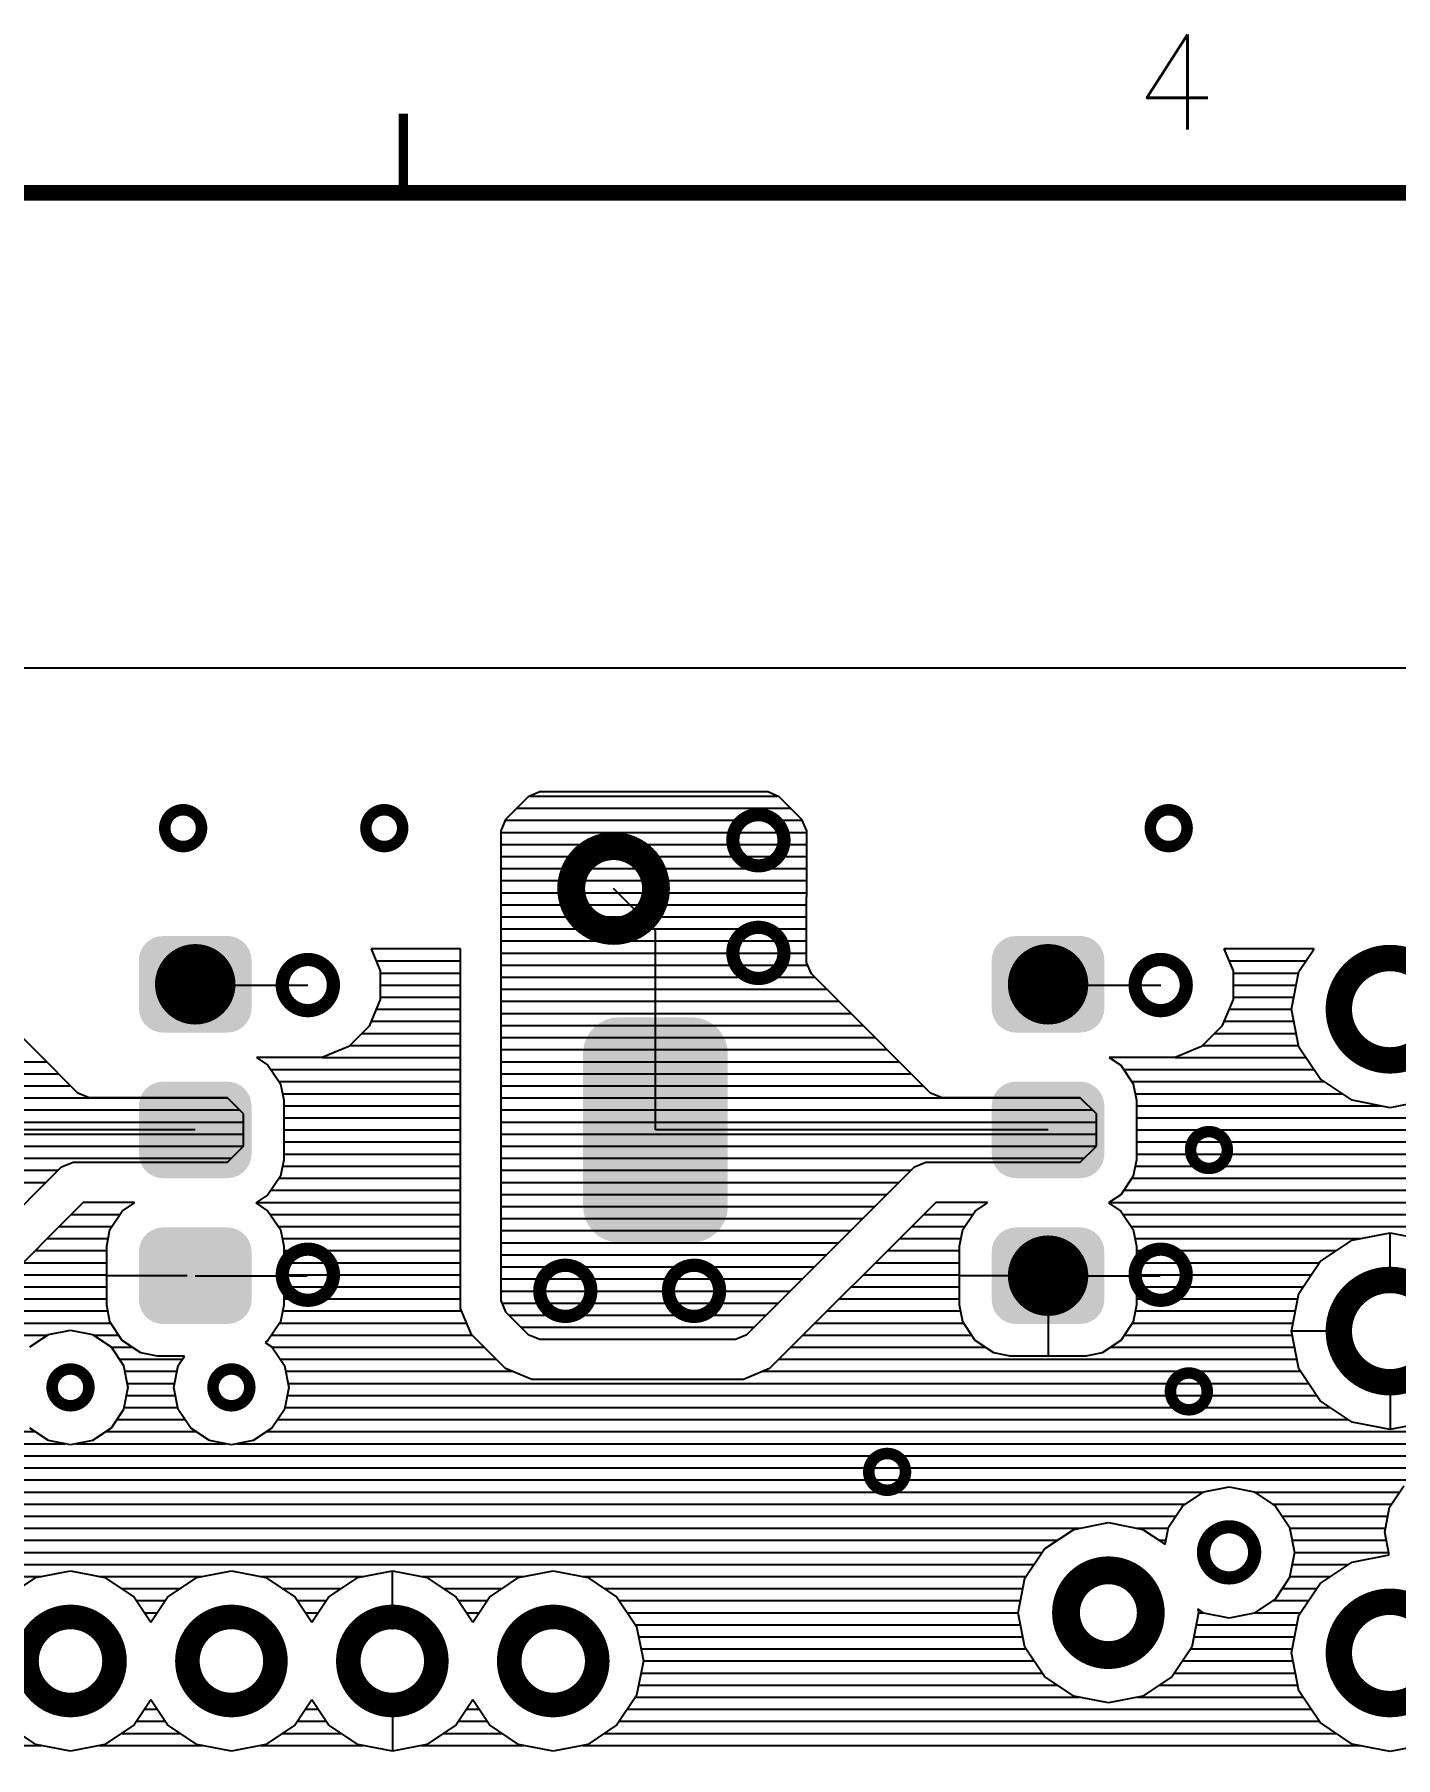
# Model space of a CAD drawing. Extents: x 295 to 953, y 10 to 290.
# Drawn here: x 626.6 to 669.6, y 235.6 to 290 of the extents above; entities that cross this region are included whole.
import ezdxf
from ezdxf.enums import TextEntityAlignment as Align

# ---------------------------------------------------------------- set-up
doc = ezdxf.new("R2010")
doc.units = 0
doc.header["$LTSCALE"] = 5
doc.header["$MEASUREMENT"] = 0
doc.layers.get('0').update_dxf_attribs({"linetype": 'CONTINUOUS', "lineweight": 25})
for name, color, linetype in [('130409_DV-DPH-A6_TOP', 5, 'CONTINUOUS'), ('문자', 4, 'CONTINUOUS'), ('테두리', 3, 'CONTINUOUS')]:
    doc.layers.add(name, color=color, linetype=linetype)
doc.styles.get("Standard").update_dxf_attribs({"font": 'simplex.shx'})

# ---------------------------------------------------------------- blocks, each defined once
blk = doc.blocks.new('C')
at = {"layer": '테두리'}
for points, const_width in [([(161.25, 287.5), (161.25, 285)], 0.3), ([(15, 285), (15, 15), (405, 15), (405, 285), (15, 285)], 0.5)]:
    blk.add_lwpolyline(points, dxfattribs=dict(at, const_width=const_width))
at = {"layer": '문자'}
blk.add_text('4', height=3, dxfattribs=at).set_placement((185.625, 288.5), align=Align.MIDDLE)

msp = doc.modelspace()

# ---------------------------------------------------------------- linework, layer by layer
for points, const_width in [([(630.697, 264.945, 1), (631.858, 264.945, 1)], 0.363), ([(637.047, 264.945, 1), (638.208, 264.945, 1)], 0.363), ([(648.631, 264.564, 1), (650.246, 264.564, 1)], 0.417), ([(661.812, 264.945, 1), (662.973, 264.945, 1)], 0.363), ([(643.528, 263.04, 1), (646.205, 263.04, 1)], 0.879), ([(648.631, 261.008, 1), (650.246, 261.008, 1)], 0.417), ([(631.024, 260.017, 1), (632.294, 260.017, 1)], 1.27), ([(657.948, 260.017, 1), (659.218, 260.017, 1)], 1.27), ([(667.762, 259.23, 1), (670.993, 259.23, 1)], 0.833), ([(634.407, 259.992, 1), (636.022, 259.992, 1)], 0.417), ([(661.331, 259.992, 1), (662.946, 259.992, 1)], 0.417), ([(631.405, 260.017, 1), (631.913, 260.017, 1)], 0.508), ([(663.082, 254.785, 1), (664.243, 254.785, 1)], 0.363), ([(634.407, 250.848, 1), (636.022, 250.848, 1)], 0.417), ([(657.948, 250.818, 1), (659.218, 250.818, 1)], 1.27), ([(661.331, 250.848, 1), (662.946, 250.848, 1)], 0.417), ([(642.535, 250.34, 1), (644.15, 250.34, 1)], 0.417), ([(646.599, 250.34, 1), (648.214, 250.34, 1)], 0.417), ([(667.762, 249.07, 1), (670.993, 249.07, 1)], 0.833), ([(627.141, 247.292, 1), (628.302, 247.292, 1)], 0.363), ([(632.221, 247.292, 1), (633.382, 247.292, 1)], 0.363), ([(662.447, 247.165, 1), (663.608, 247.165, 1)], 0.363), ([(652.922, 244.625, 1), (654.083, 244.625, 1)], 0.363), ([(663.49, 242.085, 1), (665.105, 242.085, 1)], 0.417), ([(659.149, 240.18, 1), (661.826, 240.18, 1)], 0.879), ([(626.332, 238.656, 1), (629.111, 238.656, 1)], 0.777), ([(631.412, 238.656, 1), (634.191, 238.656, 1)], 0.777), ([(636.492, 238.656, 1), (639.271, 238.656, 1)], 0.777), ([(641.572, 238.656, 1), (644.351, 238.656, 1)], 0.777), ([(667.762, 238.91, 1), (670.993, 238.91, 1)], 0.833)]:
    msp.add_lwpolyline(points, format="xyb", close=True, dxfattribs=dict(const_width=const_width))
for points in [[(629.904, 260.954), (629.945, 261.087), (633.416, 260.954), (633.368, 261.087)], [(629.945, 261.087), (629.964, 261.119), (633.368, 261.087), (633.357, 261.119)], [(629.964, 261.119), (630.034, 261.238), (633.357, 261.119), (633.279, 261.238)], [(630.034, 261.238), (630.061, 261.266), (633.279, 261.238), (633.261, 261.266)], [(630.061, 261.266), (630.156, 261.366), (633.261, 261.266), (633.157, 261.366)], [(630.156, 261.366), (630.19, 261.388), (633.157, 261.366), (633.134, 261.388)], [(630.19, 261.388), (630.303, 261.461), (633.134, 261.388), (633.008, 261.461)], [(630.303, 261.461), (630.345, 261.477), (633.008, 261.461), (632.982, 261.477)], [(630.345, 261.477), (630.468, 261.521), (632.982, 261.477), (632.838, 261.521)], [(630.468, 261.521), (630.531, 261.528), (632.838, 261.521), (632.814, 261.528)], [(630.531, 261.528), (630.643, 261.541), (632.814, 261.528), (632.675, 261.541)], [(656.828, 260.954), (656.869, 261.087), (660.34, 260.954), (660.292, 261.087)], [(656.869, 261.087), (656.888, 261.119), (660.292, 261.087), (660.281, 261.119)], [(656.888, 261.119), (656.958, 261.238), (660.281, 261.119), (660.203, 261.238)], [(656.958, 261.238), (656.985, 261.266), (660.203, 261.238), (660.185, 261.266)], [(656.985, 261.266), (657.08, 261.366), (660.185, 261.266), (660.081, 261.366)], [(657.08, 261.366), (657.114, 261.388), (660.081, 261.366), (660.058, 261.388)], [(657.114, 261.388), (657.227, 261.461), (660.058, 261.388), (659.932, 261.461)], [(657.227, 261.461), (657.269, 261.477), (659.932, 261.461), (659.906, 261.477)], [(657.269, 261.477), (657.392, 261.521), (659.906, 261.477), (659.762, 261.521)], [(657.392, 261.521), (657.455, 261.528), (659.762, 261.521), (659.738, 261.528)], [(657.455, 261.528), (657.567, 261.541), (659.738, 261.528), (659.599, 261.541)], [(629.881, 260.779), (629.893, 260.919), (633.437, 260.779), (633.42, 260.919)], [(629.881, 259.255), (629.881, 260.779), (633.437, 259.255), (633.437, 260.779)], [(629.893, 260.919), (629.904, 260.954), (633.42, 260.919), (633.416, 260.954)], [(656.805, 260.779), (656.817, 260.919), (660.361, 260.779), (660.344, 260.919)], [(656.805, 259.255), (656.805, 260.779), (660.361, 259.255), (660.361, 260.779)], [(656.817, 260.919), (656.828, 260.954), (660.344, 260.919), (660.34, 260.954)], [(629.897, 259.116), (629.881, 259.255), (633.424, 259.116), (633.437, 259.255)], [(629.901, 259.081), (629.897, 259.116), (633.413, 259.081), (633.424, 259.116)], [(629.949, 258.948), (629.901, 259.081), (633.372, 258.948), (633.413, 259.081)], [(629.96, 258.916), (629.949, 258.948), (633.353, 258.916), (633.372, 258.948)], [(630.038, 258.796), (629.96, 258.916), (633.283, 258.796), (633.353, 258.916)], [(644.623, 258.896), (644.777, 258.94), (647.738, 258.896), (647.614, 258.94)], [(644.777, 258.94), (644.83, 258.956), (647.614, 258.94), (647.516, 258.956)], [(644.83, 258.956), (645.021, 258.974), (647.516, 258.956), (647.401, 258.974)], [(645.021, 258.974), (645.044, 258.976), (647.401, 258.974), (647.33, 258.976)], [(656.821, 259.116), (656.805, 259.255), (660.348, 259.116), (660.361, 259.255)], [(656.825, 259.081), (656.821, 259.116), (660.337, 259.081), (660.348, 259.116)], [(656.873, 258.948), (656.825, 259.081), (660.296, 258.948), (660.337, 259.081)], [(656.884, 258.916), (656.873, 258.948), (660.277, 258.916), (660.296, 258.948)], [(656.962, 258.796), (656.884, 258.916), (660.207, 258.796), (660.277, 258.916)], [(630.056, 258.768), (630.038, 258.796), (633.256, 258.768), (633.283, 258.796)], [(630.16, 258.669), (630.056, 258.768), (633.161, 258.669), (633.256, 258.768)], [(630.184, 258.647), (630.16, 258.669), (633.128, 258.647), (633.161, 258.669)], [(630.309, 258.573), (630.184, 258.647), (633.014, 258.573), (633.128, 258.647)], [(630.335, 258.558), (630.309, 258.573), (632.972, 258.558), (633.014, 258.573)], [(630.479, 258.514), (630.335, 258.558), (632.849, 258.514), (632.972, 258.558)], [(630.503, 258.506), (630.479, 258.514), (632.786, 258.506), (632.849, 258.514)], [(630.643, 258.493), (630.503, 258.506), (632.675, 258.493), (632.786, 258.506)], [(644.01, 258.319), (644.085, 258.446), (648.36, 258.319), (648.295, 258.446)], [(644.085, 258.446), (644.119, 258.504), (648.295, 258.446), (648.25, 258.504)], [(644.119, 258.504), (644.218, 258.616), (648.25, 258.504), (648.163, 258.616)], [(644.218, 258.616), (644.261, 258.666), (648.163, 258.616), (648.106, 258.666)], [(644.261, 258.666), (644.38, 258.758), (648.106, 258.666), (648.002, 258.758)], [(644.38, 258.758), (644.432, 258.798), (648.002, 258.758), (647.934, 258.798)], [(644.432, 258.798), (644.568, 258.868), (647.934, 258.798), (647.816, 258.868)], [(644.568, 258.868), (644.623, 258.896), (647.816, 258.868), (647.738, 258.896)], [(656.98, 258.768), (656.962, 258.796), (660.18, 258.768), (660.207, 258.796)], [(657.084, 258.669), (656.98, 258.768), (660.085, 258.669), (660.18, 258.768)], [(657.108, 258.647), (657.084, 258.669), (660.052, 258.647), (660.085, 258.669)], [(657.233, 258.573), (657.108, 258.647), (659.938, 258.573), (660.052, 258.647)], [(657.259, 258.558), (657.233, 258.573), (659.896, 258.558), (659.938, 258.573)], [(657.403, 258.514), (657.259, 258.558), (659.773, 258.514), (659.896, 258.558)], [(657.427, 258.506), (657.403, 258.514), (659.71, 258.506), (659.773, 258.514)], [(657.567, 258.493), (657.427, 258.506), (659.599, 258.493), (659.71, 258.506)], [(643.901, 257.833), (643.904, 257.904), (648.473, 257.833), (648.467, 257.904)], [(643.901, 253.007), (643.901, 257.833), (648.473, 253.007), (648.473, 257.833)], [(643.904, 257.904), (643.926, 258.047), (648.467, 257.904), (648.453, 258.047)], [(643.926, 258.047), (643.937, 258.116), (648.453, 258.047), (648.433, 258.116)], [(643.937, 258.116), (643.986, 258.254), (648.433, 258.116), (648.393, 258.254)], [(643.986, 258.254), (644.01, 258.319), (648.393, 258.254), (648.36, 258.319)], [(630.061, 256.669), (630.156, 256.768), (633.261, 256.669), (633.157, 256.768)], [(630.156, 256.768), (630.19, 256.79), (633.157, 256.768), (633.134, 256.79)], [(630.19, 256.79), (630.303, 256.864), (633.134, 256.79), (633.008, 256.864)], [(630.303, 256.864), (630.345, 256.879), (633.008, 256.864), (632.982, 256.879)], [(630.345, 256.879), (630.468, 256.924), (632.982, 256.879), (632.838, 256.924)], [(630.468, 256.924), (630.531, 256.931), (632.838, 256.924), (632.814, 256.931)], [(630.531, 256.931), (630.643, 256.944), (632.814, 256.931), (632.675, 256.944)], [(656.985, 256.669), (657.08, 256.768), (660.185, 256.669), (660.081, 256.768)], [(657.08, 256.768), (657.114, 256.79), (660.081, 256.768), (660.058, 256.79)], [(657.114, 256.79), (657.227, 256.864), (660.058, 256.79), (659.932, 256.864)], [(657.227, 256.864), (657.269, 256.879), (659.932, 256.864), (659.906, 256.879)], [(657.269, 256.879), (657.392, 256.924), (659.906, 256.879), (659.762, 256.924)], [(657.392, 256.924), (657.455, 256.931), (659.762, 256.924), (659.738, 256.931)], [(657.455, 256.931), (657.567, 256.944), (659.738, 256.931), (659.599, 256.944)], [(629.881, 256.182), (629.893, 256.322), (633.437, 256.182), (633.42, 256.322)], [(629.893, 256.322), (629.904, 256.357), (633.42, 256.322), (633.416, 256.357)], [(629.904, 256.357), (629.945, 256.49), (633.416, 256.357), (633.368, 256.49)], [(629.945, 256.49), (629.964, 256.522), (633.368, 256.49), (633.357, 256.522)], [(629.964, 256.522), (630.034, 256.641), (633.357, 256.522), (633.279, 256.641)], [(630.034, 256.641), (630.061, 256.669), (633.279, 256.641), (633.261, 256.669)], [(656.805, 256.182), (656.817, 256.322), (660.361, 256.182), (660.344, 256.322)], [(656.817, 256.322), (656.828, 256.357), (660.344, 256.322), (660.34, 256.357)], [(656.828, 256.357), (656.869, 256.49), (660.34, 256.357), (660.292, 256.49)], [(656.869, 256.49), (656.888, 256.522), (660.292, 256.49), (660.281, 256.522)], [(656.888, 256.522), (656.958, 256.641), (660.281, 256.522), (660.203, 256.641)], [(656.958, 256.641), (656.985, 256.669), (660.203, 256.641), (660.185, 256.669)], [(629.881, 254.658), (629.881, 256.182), (633.437, 254.658), (633.437, 256.182)], [(656.805, 254.658), (656.805, 256.182), (660.361, 254.658), (660.361, 256.182)], [(629.897, 254.518), (629.881, 254.658), (633.424, 254.518), (633.437, 254.658)], [(656.821, 254.518), (656.805, 254.658), (660.348, 254.518), (660.361, 254.658)], [(629.901, 254.483), (629.897, 254.518), (633.413, 254.483), (633.424, 254.518)], [(629.949, 254.35), (629.901, 254.483), (633.372, 254.35), (633.413, 254.483)], [(629.96, 254.318), (629.949, 254.35), (633.353, 254.318), (633.372, 254.35)], [(630.038, 254.199), (629.96, 254.318), (633.283, 254.199), (633.353, 254.318)], [(630.056, 254.171), (630.038, 254.199), (633.256, 254.171), (633.283, 254.199)], [(630.16, 254.072), (630.056, 254.171), (633.161, 254.072), (633.256, 254.171)], [(630.184, 254.05), (630.16, 254.072), (633.128, 254.05), (633.161, 254.072)], [(630.309, 253.976), (630.184, 254.05), (633.014, 253.976), (633.128, 254.05)], [(656.825, 254.483), (656.821, 254.518), (660.337, 254.483), (660.348, 254.518)], [(656.873, 254.35), (656.825, 254.483), (660.296, 254.35), (660.337, 254.483)], [(656.884, 254.318), (656.873, 254.35), (660.277, 254.318), (660.296, 254.35)], [(656.962, 254.199), (656.884, 254.318), (660.207, 254.199), (660.277, 254.318)], [(656.98, 254.171), (656.962, 254.199), (660.18, 254.171), (660.207, 254.199)], [(657.084, 254.072), (656.98, 254.171), (660.085, 254.072), (660.18, 254.171)], [(657.108, 254.05), (657.084, 254.072), (660.052, 254.05), (660.085, 254.072)], [(657.233, 253.976), (657.108, 254.05), (659.938, 253.976), (660.052, 254.05)], [(630.335, 253.961), (630.309, 253.976), (632.972, 253.961), (633.014, 253.976)], [(630.479, 253.916), (630.335, 253.961), (632.849, 253.916), (632.972, 253.961)], [(630.503, 253.909), (630.479, 253.916), (632.786, 253.909), (632.849, 253.916)], [(630.643, 253.896), (630.503, 253.909), (632.675, 253.896), (632.786, 253.909)], [(657.259, 253.961), (657.233, 253.976), (659.896, 253.961), (659.938, 253.976)], [(657.403, 253.916), (657.259, 253.961), (659.773, 253.916), (659.896, 253.961)], [(657.427, 253.909), (657.403, 253.916), (659.71, 253.909), (659.773, 253.916)], [(657.567, 253.896), (657.427, 253.909), (659.599, 253.896), (659.71, 253.909)], [(643.908, 252.936), (643.901, 253.007), (648.471, 252.936), (648.473, 253.007)], [(643.922, 252.793), (643.908, 252.936), (648.449, 252.793), (648.471, 252.936)], [(643.942, 252.724), (643.922, 252.793), (648.438, 252.724), (648.449, 252.793)], [(643.982, 252.586), (643.942, 252.724), (648.388, 252.586), (648.438, 252.724)], [(644.015, 252.521), (643.982, 252.586), (648.365, 252.521), (648.388, 252.586)], [(644.08, 252.394), (644.015, 252.521), (648.29, 252.394), (648.365, 252.521)], [(644.125, 252.336), (644.08, 252.394), (648.256, 252.336), (648.29, 252.394)], [(629.904, 251.754), (629.945, 251.887), (633.416, 251.754), (633.368, 251.887)], [(629.945, 251.887), (629.964, 251.919), (633.368, 251.887), (633.357, 251.919)], [(629.964, 251.919), (630.034, 252.039), (633.357, 251.919), (633.279, 252.039)], [(630.034, 252.039), (630.061, 252.066), (633.279, 252.039), (633.261, 252.066)], [(630.061, 252.066), (630.156, 252.166), (633.261, 252.066), (633.157, 252.166)], [(630.156, 252.166), (630.19, 252.188), (633.157, 252.166), (633.134, 252.188)], [(630.19, 252.188), (630.303, 252.262), (633.134, 252.188), (633.008, 252.262)], [(630.303, 252.262), (630.345, 252.277), (633.008, 252.262), (632.982, 252.277)], [(630.345, 252.277), (630.468, 252.321), (632.982, 252.277), (632.838, 252.321)], [(630.468, 252.321), (630.531, 252.329), (632.838, 252.321), (632.814, 252.329)], [(630.531, 252.329), (630.643, 252.342), (632.814, 252.329), (632.675, 252.342)], [(644.212, 252.224), (644.125, 252.336), (648.157, 252.224), (648.256, 252.336)], [(644.268, 252.174), (644.212, 252.224), (648.113, 252.174), (648.157, 252.224)], [(644.373, 252.082), (644.268, 252.174), (647.994, 252.082), (648.113, 252.174)], [(644.44, 252.042), (644.373, 252.082), (647.943, 252.042), (647.994, 252.082)], [(644.559, 251.972), (644.44, 252.042), (647.806, 251.972), (647.943, 252.042)], [(644.637, 251.944), (644.559, 251.972), (647.751, 251.944), (647.806, 251.972)], [(644.761, 251.9), (644.637, 251.944), (647.598, 251.9), (647.751, 251.944)], [(644.859, 251.884), (644.761, 251.9), (647.545, 251.884), (647.598, 251.9)], [(644.974, 251.866), (644.859, 251.884), (647.353, 251.866), (647.545, 251.884)], [(645.044, 251.864), (644.974, 251.866), (647.33, 251.864), (647.353, 251.866)], [(656.828, 251.754), (656.869, 251.887), (660.34, 251.754), (660.292, 251.887)], [(656.869, 251.887), (656.888, 251.919), (660.292, 251.887), (660.281, 251.919)], [(656.888, 251.919), (656.958, 252.039), (660.281, 251.919), (660.203, 252.039)], [(656.958, 252.039), (656.985, 252.066), (660.203, 252.039), (660.185, 252.066)], [(656.985, 252.066), (657.08, 252.166), (660.185, 252.066), (660.081, 252.166)], [(657.08, 252.166), (657.114, 252.188), (660.081, 252.166), (660.058, 252.188)], [(657.114, 252.188), (657.227, 252.262), (660.058, 252.188), (659.932, 252.262)], [(657.227, 252.262), (657.269, 252.277), (659.932, 252.262), (659.906, 252.277)], [(657.269, 252.277), (657.392, 252.321), (659.906, 252.277), (659.762, 252.321)], [(657.392, 252.321), (657.455, 252.329), (659.762, 252.321), (659.738, 252.329)], [(657.455, 252.329), (657.567, 252.342), (659.738, 252.329), (659.599, 252.342)], [(629.881, 251.58), (629.893, 251.719), (633.437, 251.58), (633.42, 251.719)], [(629.881, 250.056), (629.881, 251.58), (633.437, 250.056), (633.437, 251.58)], [(629.893, 251.719), (629.904, 251.754), (633.42, 251.719), (633.416, 251.754)], [(656.805, 251.58), (656.817, 251.719), (660.361, 251.58), (660.344, 251.719)], [(656.805, 250.056), (656.805, 251.58), (660.361, 250.056), (660.361, 251.58)], [(656.817, 251.719), (656.828, 251.754), (660.344, 251.719), (660.34, 251.754)], [(629.897, 249.916), (629.881, 250.056), (633.424, 249.916), (633.437, 250.056)], [(629.901, 249.881), (629.897, 249.916), (633.413, 249.881), (633.424, 249.916)], [(629.949, 249.748), (629.901, 249.881), (633.372, 249.748), (633.413, 249.881)], [(629.96, 249.716), (629.949, 249.748), (633.353, 249.716), (633.372, 249.748)], [(630.038, 249.596), (629.96, 249.716), (633.283, 249.596), (633.353, 249.716)], [(656.821, 249.916), (656.805, 250.056), (660.348, 249.916), (660.361, 250.056)], [(656.825, 249.881), (656.821, 249.916), (660.337, 249.881), (660.348, 249.916)], [(656.873, 249.748), (656.825, 249.881), (660.296, 249.748), (660.337, 249.881)], [(656.884, 249.716), (656.873, 249.748), (660.277, 249.716), (660.296, 249.748)], [(656.962, 249.596), (656.884, 249.716), (660.207, 249.596), (660.277, 249.716)], [(630.056, 249.569), (630.038, 249.596), (633.256, 249.569), (633.283, 249.596)], [(630.16, 249.469), (630.056, 249.569), (633.161, 249.469), (633.256, 249.569)], [(630.184, 249.447), (630.16, 249.469), (633.128, 249.447), (633.161, 249.469)], [(630.309, 249.373), (630.184, 249.447), (633.014, 249.373), (633.128, 249.447)], [(630.335, 249.358), (630.309, 249.373), (632.972, 249.358), (633.014, 249.373)], [(630.479, 249.314), (630.335, 249.358), (632.849, 249.314), (632.972, 249.358)], [(630.503, 249.306), (630.479, 249.314), (632.786, 249.306), (632.849, 249.314)], [(630.643, 249.294), (630.503, 249.306), (632.675, 249.294), (632.786, 249.306)], [(656.98, 249.569), (656.962, 249.596), (660.18, 249.569), (660.207, 249.596)], [(657.084, 249.469), (656.98, 249.569), (660.085, 249.469), (660.18, 249.569)], [(657.108, 249.447), (657.084, 249.469), (660.052, 249.447), (660.085, 249.469)], [(657.233, 249.373), (657.108, 249.447), (659.938, 249.373), (660.052, 249.447)], [(657.259, 249.358), (657.233, 249.373), (659.896, 249.358), (659.938, 249.373)], [(657.403, 249.314), (657.259, 249.358), (659.773, 249.314), (659.896, 249.358)], [(657.427, 249.306), (657.403, 249.314), (659.71, 249.306), (659.773, 249.314)], [(657.567, 249.294), (657.427, 249.306), (659.599, 249.294), (659.71, 249.306)]]:
    msp.add_solid(points)
at = {"layer": '130409_DV-DPH-A6_TOP', "color": 7}
for p, q in [((794.473, 270), (586.477, 270)), ((794.473, 270), (586.477, 270)), ((642.535, 266.088), (642.174, 265.936)), ((647.915, 266.088), (642.535, 266.088)), ((649.733, 266.088), (647.915, 266.088)), ((650.094, 265.936), (649.733, 266.088)), ((642.174, 265.936), (641.458, 265.219)), ((641.813, 265.575), (650.455, 265.575)), ((642.23, 265.956), (650.038, 265.956)), ((650.81, 265.219), (650.094, 265.936)), ((641.458, 265.219), (641.311, 264.859)), ((641.448, 265.194), (650.82, 265.194)), ((650.963, 264.859), (650.81, 265.219)), ((641.311, 264.859), (641.305, 250.04)), ((641.305, 264.813), (650.963, 264.813)), ((641.305, 264.432), (650.963, 264.432)), ((650.957, 260.708), (650.963, 264.859)), ((641.305, 264.051), (650.963, 264.051)), ((641.305, 263.67), (650.963, 263.67)), ((641.305, 263.289), (650.963, 263.289)), ((641.305, 262.908), (650.963, 262.908)), ((646.187, 261.719), (644.867, 263.04)), ((641.305, 262.527), (650.957, 262.527)), ((641.305, 262.146), (650.957, 262.146)), ((641.305, 261.765), (650.957, 261.765)), ((646.187, 255.42), (646.187, 261.719)), ((640.035, 261.135), (637.211, 261.135)), ((637.211, 261.135), (637.501, 260.444)), ((640.035, 249.786), (640.035, 261.135)), ((641.305, 261.384), (650.957, 261.384)), ((666.98, 261.135), (664.135, 261.135)), ((664.135, 261.135), (664.425, 260.444)), ((666.502, 260.419), (666.98, 261.135)), ((637.368, 260.754), (640.035, 260.754)), ((641.305, 261.003), (650.957, 261.003)), ((641.305, 260.622), (650.993, 260.622)), ((651.11, 260.348), (650.957, 260.708)), ((664.292, 260.754), (666.726, 260.754)), ((631.659, 260.017), (631.684, 259.992)), ((637.501, 260.444), (637.501, 259.535)), ((637.501, 260.373), (640.035, 260.373)), ((641.305, 260.241), (651.217, 260.241)), ((651.979, 259.484), (651.11, 260.348)), ((658.583, 260.017), (658.608, 259.992)), ((664.425, 260.444), (664.425, 259.535)), ((664.425, 260.373), (666.497, 260.373)), ((666.269, 259.23), (666.502, 260.419)), ((627.95, 256.583), (625.055, 259.484)), ((631.684, 259.992), (635.215, 259.992)), ((637.501, 259.535), (637.15, 258.697)), ((637.501, 259.992), (640.035, 259.992)), ((637.501, 259.611), (640.035, 259.611)), ((641.305, 259.86), (651.598, 259.86)), ((641.305, 259.479), (651.979, 259.479)), ((654.874, 256.583), (651.979, 259.484)), ((658.608, 259.992), (662.139, 259.992)), ((664.425, 259.535), (664.074, 258.697)), ((664.425, 259.992), (666.421, 259.992)), ((664.425, 259.611), (666.345, 259.611)), ((637.368, 259.23), (640.035, 259.23)), ((641.305, 259.098), (652.36, 259.098)), ((664.292, 259.23), (666.269, 259.23)), ((666.502, 258.036), (666.269, 259.23)), ((637.15, 258.697), (636.505, 258.051)), ((636.921, 258.468), (640.035, 258.468)), ((637.211, 258.849), (640.035, 258.849)), ((641.305, 258.717), (652.741, 258.717)), ((664.074, 258.697), (663.429, 258.051)), ((663.845, 258.468), (666.421, 258.468)), ((664.135, 258.849), (666.345, 258.849)), ((636.505, 258.051), (635.667, 257.706)), ((636.54, 258.087), (640.035, 258.087)), ((641.305, 258.336), (653.122, 258.336)), ((641.305, 257.955), (653.503, 257.955)), ((663.429, 258.051), (662.591, 257.706)), ((663.464, 258.087), (666.497, 258.087)), ((667.178, 257.03), (666.502, 258.036)), ((614.381, 257.574), (626.96, 257.574)), ((635.667, 257.706), (633.589, 257.706)), ((633.589, 257.706), (633.955, 257.462)), ((633.955, 257.462), (634.346, 256.873)), ((634.046, 257.325), (640.035, 257.325)), ((635.667, 257.706), (640.035, 257.706)), ((641.305, 257.574), (653.884, 257.574)), ((662.591, 257.706), (660.513, 257.706)), ((660.513, 257.706), (660.879, 257.462)), ((660.879, 257.462), (661.27, 256.873)), ((660.97, 257.325), (666.98, 257.325)), ((662.591, 257.706), (666.726, 257.706)), ((614.381, 257.193), (627.341, 257.193)), ((614.381, 256.812), (627.722, 256.812)), ((634.3, 256.944), (640.035, 256.944)), ((634.346, 256.873), (634.453, 256.355)), ((641.305, 257.193), (654.265, 257.193)), ((641.305, 256.812), (654.646, 256.812)), ((661.224, 256.944), (667.31, 256.944)), ((661.27, 256.873), (661.377, 256.355)), ((668.184, 256.355), (667.178, 257.03)), ((614.381, 256.431), (632.675, 256.431)), ((628.311, 256.436), (627.95, 256.583)), ((632.675, 256.436), (628.311, 256.436)), ((633.183, 255.928), (632.675, 256.436)), ((634.407, 256.563), (640.035, 256.563)), ((634.453, 256.355), (634.453, 254.48)), ((641.305, 256.431), (659.599, 256.431)), ((655.235, 256.436), (654.874, 256.583)), ((659.599, 256.436), (655.235, 256.436)), ((660.107, 255.928), (659.599, 256.436)), ((661.331, 256.563), (667.879, 256.563)), ((661.377, 256.355), (661.377, 254.48)), ((669.378, 256.121), (668.184, 256.355)), ((670.566, 256.355), (669.378, 256.121)), ((614.381, 256.05), (633.056, 256.05)), ((614.381, 255.669), (633.183, 255.669)), ((633.183, 254.912), (633.183, 255.928)), ((634.453, 256.182), (640.035, 256.182)), ((634.453, 255.801), (640.035, 255.801)), ((641.305, 256.05), (659.98, 256.05)), ((641.305, 255.669), (660.107, 255.669)), ((660.107, 254.912), (660.107, 255.928)), ((661.377, 256.182), (669.073, 256.182)), ((661.377, 255.801), (698.44, 255.801)), ((614.381, 255.288), (633.183, 255.288)), ((631.659, 255.42), (619.263, 255.42)), ((634.453, 255.42), (640.035, 255.42)), ((641.305, 255.288), (660.107, 255.288)), ((658.583, 255.42), (646.187, 255.42)), ((661.377, 255.42), (698.059, 255.42)), ((614.381, 254.907), (633.177, 254.907)), ((632.675, 254.404), (633.183, 254.912)), ((634.453, 255.039), (640.035, 255.039)), ((634.453, 254.658), (640.035, 254.658)), ((641.305, 254.907), (660.101, 254.907)), ((659.599, 254.404), (660.107, 254.912)), ((661.377, 255.039), (697.678, 255.039)), ((661.377, 254.658), (697.297, 254.658)), ((614.381, 254.526), (632.796, 254.526)), ((614.381, 254.145), (627.335, 254.145)), ((622.154, 248.963), (627.442, 254.252)), ((627.442, 254.252), (627.803, 254.404)), ((627.803, 254.404), (629.627, 254.404)), ((629.627, 254.404), (632.675, 254.404)), ((634.453, 254.48), (634.346, 253.962)), ((634.407, 254.277), (640.035, 254.277)), ((641.305, 254.526), (659.72, 254.526)), ((641.305, 254.145), (654.259, 254.145)), ((649.078, 248.963), (654.366, 254.252)), ((654.366, 254.252), (654.727, 254.404)), ((654.727, 254.404), (656.551, 254.404)), ((656.551, 254.404), (659.599, 254.404)), ((661.377, 254.48), (661.27, 253.962)), ((661.331, 254.277), (696.916, 254.277)), ((614.381, 253.764), (626.954, 253.764)), ((634.346, 253.962), (633.955, 253.373)), ((634.046, 253.515), (640.035, 253.515)), ((634.3, 253.896), (640.035, 253.896)), ((641.305, 253.764), (653.878, 253.764)), ((661.27, 253.962), (660.879, 253.373)), ((660.97, 253.515), (696.154, 253.515)), ((661.224, 253.896), (696.535, 253.896)), ((628.118, 253.134), (623.703, 248.714)), ((629.723, 253.134), (628.118, 253.134)), ((629.357, 252.86), (629.743, 253.119)), ((629.743, 253.119), (629.723, 253.134)), ((633.955, 253.373), (633.569, 253.119)), ((633.569, 253.119), (633.955, 252.86)), ((633.589, 253.134), (640.035, 253.134)), ((641.305, 253.383), (653.497, 253.383)), ((641.305, 253.002), (653.116, 253.002)), ((655.042, 253.134), (649.794, 247.886)), ((656.647, 253.134), (655.042, 253.134)), ((656.281, 252.86), (656.667, 253.119)), ((656.667, 253.119), (656.647, 253.134)), ((660.879, 253.373), (660.493, 253.119)), ((660.493, 253.119), (660.879, 252.86)), ((660.513, 253.134), (695.783, 253.134)), ((627.737, 252.753), (629.286, 252.753)), ((628.966, 252.275), (629.357, 252.86)), ((633.955, 252.86), (634.346, 252.275)), ((634.026, 252.753), (640.035, 252.753)), ((641.305, 252.621), (652.735, 252.621)), ((654.661, 252.753), (656.21, 252.753)), ((655.89, 252.275), (656.281, 252.86)), ((660.879, 252.86), (661.27, 252.275)), ((660.95, 252.753), (695.626, 252.753)), ((626.975, 251.991), (628.91, 251.991)), ((627.356, 252.372), (629.027, 252.372)), ((628.865, 251.752), (628.966, 252.275)), ((634.285, 252.372), (640.035, 252.372)), ((634.346, 252.275), (634.453, 251.752)), ((634.402, 251.991), (640.035, 251.991)), ((641.305, 252.24), (652.354, 252.24)), ((641.305, 251.859), (651.973, 251.859)), ((653.899, 251.991), (655.834, 251.991)), ((654.28, 252.372), (655.951, 252.372)), ((655.789, 251.752), (655.89, 252.275)), ((661.209, 252.372), (695.468, 252.372)), ((661.27, 252.275), (661.377, 251.752)), ((661.326, 251.991), (668.438, 251.991)), ((667.178, 251.265), (668.184, 251.94)), ((668.184, 251.94), (669.378, 252.174)), ((669.378, 250.269), (669.378, 252.174)), ((669.378, 252.174), (670.566, 251.94)), ((626.594, 251.61), (628.865, 251.61)), ((628.865, 249.883), (628.865, 251.752)), ((634.453, 251.752), (634.453, 249.883)), ((634.453, 251.61), (640.035, 251.61)), ((641.305, 251.478), (651.592, 251.478)), ((653.518, 251.61), (655.789, 251.61)), ((655.789, 249.883), (655.789, 251.752)), ((661.377, 251.752), (661.377, 249.883)), ((661.377, 251.61), (667.691, 251.61)), ((625.832, 250.848), (628.865, 250.848)), ((626.213, 251.229), (628.865, 251.229)), ((631.405, 250.818), (628.865, 250.818)), ((631.659, 250.818), (635.184, 250.818)), ((631.913, 250.818), (634.453, 250.818)), ((634.453, 251.229), (640.035, 251.229)), ((634.453, 250.848), (640.035, 250.848)), ((635.184, 250.818), (635.215, 250.848)), ((641.305, 251.097), (651.211, 251.097)), ((652.756, 250.848), (655.789, 250.848)), ((653.137, 251.229), (655.789, 251.229)), ((658.329, 250.818), (655.789, 250.818)), ((658.583, 250.818), (662.108, 250.818)), ((658.837, 250.818), (661.377, 250.818)), ((661.377, 251.229), (667.153, 251.229)), ((661.377, 250.848), (666.899, 250.848)), ((662.108, 250.818), (662.139, 250.848)), ((666.502, 250.259), (667.178, 251.265)), ((625.451, 250.467), (628.865, 250.467)), ((634.453, 250.467), (640.035, 250.467)), ((641.305, 250.716), (650.83, 250.716)), ((641.305, 250.335), (650.449, 250.335)), ((652.375, 250.467), (655.789, 250.467)), ((658.583, 250.564), (658.583, 248.278)), ((661.377, 250.467), (666.645, 250.467)), ((666.269, 249.07), (666.502, 250.259)), ((624.689, 249.705), (628.895, 249.705)), ((625.07, 250.086), (628.865, 250.086)), ((628.966, 249.36), (628.865, 249.883)), ((634.453, 249.883), (634.346, 249.36)), ((634.417, 249.705), (640.071, 249.705)), ((634.453, 250.086), (640.035, 250.086)), ((640.381, 248.963), (640.035, 249.786)), ((641.305, 250.04), (641.458, 249.68)), ((641.341, 249.954), (650.068, 249.954)), ((641.458, 249.68), (642.174, 248.963)), ((651.613, 249.705), (655.819, 249.705)), ((651.994, 250.086), (655.789, 250.086)), ((655.89, 249.36), (655.789, 249.883)), ((661.377, 249.883), (661.27, 249.36)), ((661.341, 249.705), (666.396, 249.705)), ((661.377, 250.086), (666.472, 250.086)), ((624.308, 249.324), (628.992, 249.324)), ((629.357, 248.775), (628.966, 249.36)), ((634.346, 249.36), (633.955, 248.775)), ((634.32, 249.324), (640.229, 249.324)), ((641.565, 249.573), (649.687, 249.573)), ((641.946, 249.192), (649.306, 249.192)), ((651.232, 249.324), (655.916, 249.324)), ((656.281, 248.775), (655.89, 249.36)), ((661.27, 249.36), (660.879, 248.775)), ((661.244, 249.324), (666.319, 249.324)), ((623.927, 248.943), (626.99, 248.943)), ((626.436, 248.572), (627.026, 248.963)), ((627.026, 248.963), (627.722, 249.1)), ((627.722, 249.1), (628.412, 248.963)), ((628.412, 248.963), (629.002, 248.572)), ((628.448, 248.943), (629.246, 248.943)), ((629.002, 248.572), (629.393, 247.983)), ((629.947, 248.379), (629.357, 248.775)), ((633.955, 248.775), (633.868, 248.714)), ((633.868, 248.714), (634.082, 248.572)), ((634.066, 248.943), (640.401, 248.943)), ((634.082, 248.572), (634.473, 247.983)), ((641.458, 247.886), (640.381, 248.963)), ((642.174, 248.963), (642.535, 248.816)), ((642.535, 248.816), (648.717, 248.811)), ((648.717, 248.811), (649.078, 248.963)), ((650.851, 248.943), (656.17, 248.943)), ((656.871, 248.379), (656.281, 248.775)), ((660.879, 248.775), (660.289, 248.379)), ((660.99, 248.943), (666.294, 248.943)), ((668.174, 249.07), (666.269, 249.07)), ((666.502, 247.876), (666.269, 249.07)), ((629.007, 248.562), (629.677, 248.562)), ((629.266, 248.181), (631.252, 248.181)), ((630.465, 248.278), (629.947, 248.379)), ((631.323, 248.278), (630.465, 248.278)), ((631.125, 247.983), (631.323, 248.278)), ((634.087, 248.562), (640.782, 248.562)), ((634.346, 248.181), (641.163, 248.181)), ((650.089, 248.181), (666.446, 248.181)), ((650.47, 248.562), (656.601, 248.562)), ((657.389, 248.278), (656.871, 248.379)), ((659.771, 248.278), (657.389, 248.278)), ((660.289, 248.379), (659.771, 248.278)), ((660.559, 248.562), (666.37, 248.562)), ((629.393, 247.983), (629.53, 247.292)), ((629.428, 247.8), (631.09, 247.8)), ((630.988, 247.292), (631.125, 247.983)), ((634.473, 247.983), (634.61, 247.292)), ((634.508, 247.8), (641.666, 247.8)), ((642.281, 247.546), (641.458, 247.886)), ((648.971, 247.541), (642.281, 247.546)), ((649.794, 247.886), (648.971, 247.541)), ((649.586, 247.8), (666.558, 247.8)), ((667.178, 246.87), (666.502, 247.876)), ((669.378, 247.866), (669.378, 245.961)), ((629.53, 247.292), (629.393, 246.596)), ((629.479, 247.038), (631.039, 247.038)), ((629.505, 247.419), (631.013, 247.419)), ((631.125, 246.596), (630.988, 247.292)), ((634.61, 247.292), (634.473, 246.596)), ((634.559, 247.038), (667.066, 247.038)), ((634.585, 247.419), (666.812, 247.419)), ((629.393, 246.596), (629.002, 246.007)), ((629.403, 246.657), (631.115, 246.657)), ((631.516, 246.007), (631.125, 246.596)), ((634.473, 246.596), (634.082, 246.007)), ((634.483, 246.657), (667.498, 246.657)), ((668.184, 246.195), (667.178, 246.87)), ((623.749, 245.895), (626.609, 245.895)), ((627.026, 245.616), (626.436, 246.007)), ((629.002, 246.007), (628.412, 245.616)), ((628.829, 245.895), (631.689, 245.895)), ((629.18, 246.276), (631.339, 246.276)), ((632.106, 245.616), (631.516, 246.007)), ((634.082, 246.007), (633.492, 245.616)), ((633.909, 245.895), (695.407, 245.895)), ((634.26, 246.276), (668.072, 246.276)), ((669.378, 245.961), (668.184, 246.195)), ((670.566, 246.195), (669.378, 245.961)), ((622.814, 245.514), (627.544, 245.514)), ((627.722, 245.478), (627.026, 245.616)), ((628.412, 245.616), (627.722, 245.478)), ((627.894, 245.514), (632.624, 245.514)), ((632.802, 245.478), (632.106, 245.616)), ((633.492, 245.616), (632.802, 245.478)), ((632.974, 245.514), (695.407, 245.514)), ((608.306, 245.133), (695.407, 245.133)), ((608.687, 244.752), (671.079, 244.752)), ((609.068, 244.371), (670.094, 244.371)), ((609.449, 243.99), (663.49, 243.99)), ((662.829, 243.548), (663.5, 243.995)), ((663.5, 243.995), (664.298, 244.153)), ((664.298, 244.153), (665.09, 243.995)), ((665.09, 243.995), (665.761, 243.548)), ((665.1, 243.99), (669.682, 243.99)), ((669.367, 243.512), (669.814, 244.183)), ((609.83, 243.609), (662.921, 243.609)), ((610.089, 243.228), (662.616, 243.228)), ((662.382, 242.877), (662.829, 243.548)), ((665.669, 243.609), (669.428, 243.609)), ((665.761, 243.548), (666.208, 242.877)), ((665.974, 243.228), (669.312, 243.228)), ((669.21, 242.72), (669.367, 243.512)), ((610.196, 242.847), (659.573, 242.847)), ((658.471, 242.192), (659.395, 242.811)), ((659.395, 242.811), (660.488, 243.025)), ((660.488, 243.025), (661.575, 242.811)), ((661.397, 242.847), (662.377, 242.847)), ((661.575, 242.811), (662.276, 242.344)), ((662.276, 242.344), (662.382, 242.877)), ((666.208, 242.877), (666.365, 242.085)), ((666.213, 242.847), (669.235, 242.847)), ((669.347, 242.009), (669.21, 242.72)), ((610.196, 242.466), (658.877, 242.466)), ((610.196, 242.085), (658.4, 242.085)), ((657.851, 241.267), (658.471, 242.192)), ((662.093, 242.466), (662.301, 242.466)), ((666.365, 242.085), (666.208, 241.287)), ((666.289, 242.466), (669.261, 242.466)), ((666.365, 242.085), (669.337, 242.085)), ((610.196, 241.704), (658.141, 241.704)), ((626.629, 241.287), (627.722, 241.501)), ((627.722, 241.501), (628.809, 241.287)), ((631.709, 241.287), (632.802, 241.501)), ((632.802, 241.501), (633.889, 241.287)), ((636.789, 241.287), (637.882, 241.501)), ((637.882, 239.652), (637.882, 241.501)), ((637.882, 241.501), (638.969, 241.287)), ((641.869, 241.287), (642.962, 241.501)), ((642.962, 241.501), (644.049, 241.287)), ((666.289, 241.704), (668.072, 241.704)), ((667.178, 241.105), (668.184, 241.78)), ((668.184, 241.78), (669.347, 242.009)), ((623.551, 241.323), (626.807, 241.323)), ((625.705, 240.668), (626.629, 241.287)), ((628.631, 241.323), (631.887, 241.323)), ((628.809, 241.287), (629.733, 240.668)), ((630.785, 240.668), (631.709, 241.287)), ((633.711, 241.323), (636.967, 241.323)), ((633.889, 241.287), (634.813, 240.668)), ((635.865, 240.668), (636.789, 241.287)), ((638.791, 241.323), (642.047, 241.323)), ((638.969, 241.287), (639.893, 240.668)), ((640.945, 240.668), (641.869, 241.287)), ((643.871, 241.323), (657.887, 241.323)), ((644.049, 241.287), (644.973, 240.668)), ((657.638, 240.18), (657.851, 241.267)), ((666.208, 241.287), (665.761, 240.617)), ((666.213, 241.323), (667.498, 241.323)), ((666.502, 240.099), (667.178, 241.105)), ((629.327, 240.942), (631.191, 240.942)), ((629.733, 240.668), (630.262, 239.88)), ((629.804, 240.561), (630.714, 240.561)), ((630.262, 239.88), (630.785, 240.668)), ((634.407, 240.942), (636.271, 240.942)), ((634.813, 240.668), (635.342, 239.88)), ((634.884, 240.561), (635.794, 240.561)), ((635.342, 239.88), (635.865, 240.668)), ((639.487, 240.942), (641.351, 240.942)), ((639.893, 240.668), (640.422, 239.88)), ((639.964, 240.561), (640.874, 240.561)), ((640.422, 239.88), (640.945, 240.668)), ((644.567, 240.942), (657.79, 240.942)), ((644.973, 240.668), (645.593, 239.743)), ((645.044, 240.561), (657.714, 240.561)), ((665.761, 240.617), (665.09, 240.17)), ((665.669, 240.561), (666.812, 240.561)), ((665.974, 240.942), (667.066, 240.942)), ((630.063, 240.18), (630.455, 240.18)), ((635.143, 240.18), (635.535, 240.18)), ((640.223, 240.18), (640.615, 240.18)), ((645.303, 240.18), (657.638, 240.18)), ((657.851, 239.088), (657.638, 240.18)), ((663.332, 240.18), (663.119, 239.088)), ((663.5, 240.17), (663.312, 240.297)), ((663.312, 240.297), (663.332, 240.18)), ((663.332, 240.18), (663.49, 240.18)), ((664.298, 240.012), (663.5, 240.17)), ((665.09, 240.17), (664.298, 240.012)), ((665.1, 240.18), (666.558, 240.18)), ((666.269, 238.91), (666.502, 240.099)), ((645.557, 239.799), (657.714, 239.799)), ((645.593, 239.743), (645.806, 238.656)), ((645.654, 239.418), (657.79, 239.418)), ((663.18, 239.418), (666.37, 239.418)), ((663.256, 239.799), (666.446, 239.799)), ((645.73, 239.037), (657.887, 239.037)), ((658.471, 238.163), (657.851, 239.088)), ((663.119, 239.088), (662.499, 238.163)), ((663.083, 239.037), (666.294, 239.037)), ((666.502, 237.716), (666.269, 238.91)), ((645.806, 238.656), (645.593, 237.564)), ((645.73, 238.275), (658.4, 238.275)), ((645.806, 238.656), (658.141, 238.656)), ((662.57, 238.275), (666.396, 238.275)), ((662.829, 238.656), (666.319, 238.656)), ((645.654, 237.894), (658.877, 237.894)), ((659.395, 237.543), (658.471, 238.163)), ((662.499, 238.163), (661.575, 237.543)), ((662.093, 237.894), (666.472, 237.894)), ((667.178, 236.71), (666.502, 237.716)), ((630.262, 237.427), (629.733, 236.639)), ((630.785, 236.639), (630.262, 237.427)), ((635.342, 237.427), (634.813, 236.639)), ((635.865, 236.639), (635.342, 237.427)), ((637.882, 237.655), (637.882, 235.806)), ((640.422, 237.427), (639.893, 236.639)), ((640.945, 236.639), (640.422, 237.427)), ((645.593, 237.564), (644.973, 236.639)), ((645.557, 237.513), (659.573, 237.513)), ((660.488, 237.33), (659.395, 237.543)), ((661.575, 237.543), (660.488, 237.33)), ((661.397, 237.513), (666.645, 237.513)), ((626.629, 236.019), (625.705, 236.639)), ((629.733, 236.639), (628.809, 236.019)), ((629.804, 236.751), (630.714, 236.751)), ((630.063, 237.132), (630.455, 237.132)), ((631.709, 236.019), (630.785, 236.639)), ((634.813, 236.639), (633.889, 236.019)), ((634.884, 236.751), (635.794, 236.751)), ((635.143, 237.132), (635.535, 237.132)), ((636.789, 236.019), (635.865, 236.639)), ((639.893, 236.639), (638.969, 236.019)), ((639.964, 236.751), (640.874, 236.751)), ((640.223, 237.132), (640.615, 237.132)), ((641.869, 236.019), (640.945, 236.639)), ((644.973, 236.639), (644.049, 236.019)), ((645.044, 236.751), (667.153, 236.751)), ((645.303, 237.132), (666.899, 237.132)), ((668.184, 236.035), (667.178, 236.71)), ((629.327, 236.37), (631.191, 236.37)), ((634.407, 236.37), (636.271, 236.37)), ((639.487, 236.37), (641.351, 236.37)), ((644.567, 236.37), (667.691, 236.37)), ((623.912, 235.989), (626.807, 235.989)), ((627.722, 235.806), (626.629, 236.019)), ((628.809, 236.019), (627.722, 235.806)), ((628.631, 235.989), (631.887, 235.989)), ((632.802, 235.806), (631.709, 236.019)), ((633.889, 236.019), (632.802, 235.806)), ((633.711, 235.989), (636.967, 235.989)), ((637.882, 235.806), (636.789, 236.019)), ((638.969, 236.019), (637.882, 235.806)), ((638.791, 235.989), (642.047, 235.989)), ((642.962, 235.806), (641.869, 236.019)), ((644.049, 236.019), (642.962, 235.806)), ((643.871, 235.989), (668.438, 235.989)), ((669.378, 235.801), (668.184, 236.035)), ((670.465, 236.014), (669.378, 235.801))]:
    msp.add_line(p, q, dxfattribs=at)

# ---------------------------------------------------------------- block references
msp.add_blockref('C', (476.978, 0))

doc.saveas('drawing.dxf')
